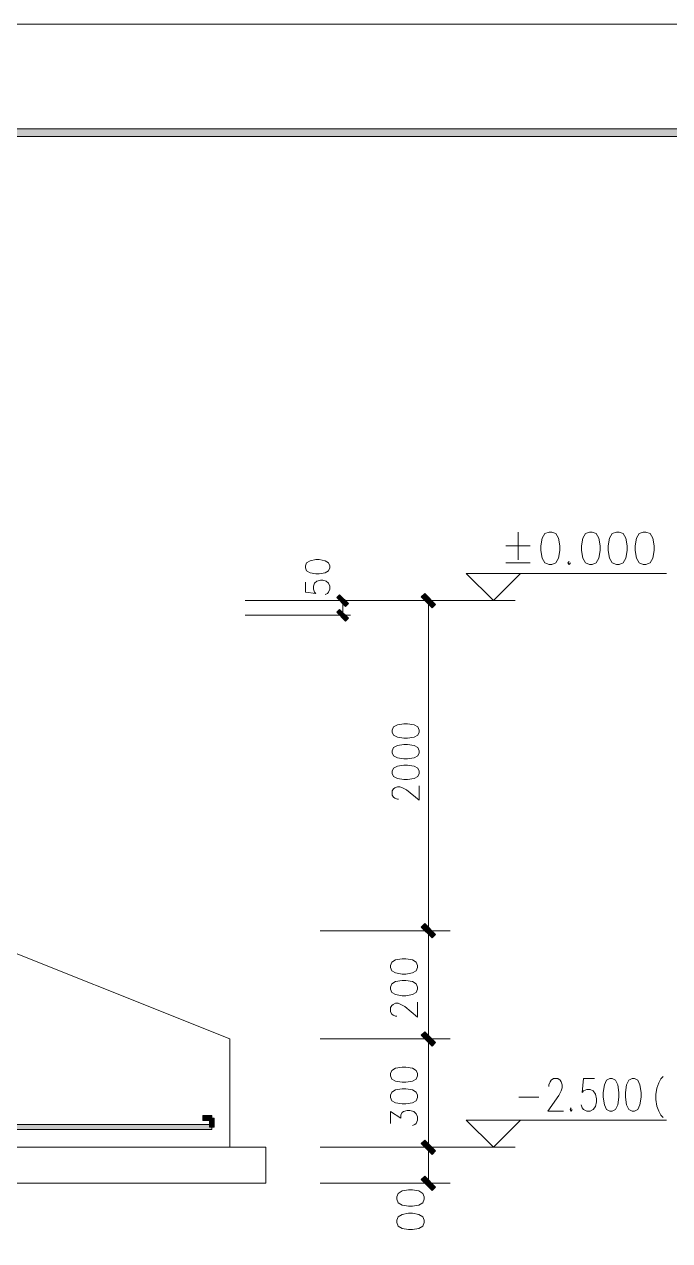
# Model space of a CAD drawing. Header units: millimetres. Extents: x 0 to 586, y 0 to 414.
# Drawn here: x 269.7 to 328.4, y 303.3 to 414.1 of the extents above; entities that cross this region are included whole.
import ezdxf

# ---------------------------------------------------------------- set-up
doc = ezdxf.new("R2010")
doc.units = ezdxf.units.MM

msp = doc.modelspace()

# ---------------------------------------------------------------- hatches: boundary and pattern name
h = msp.add_hatch(color=0)
h.dxf.hatch_style = 2
h.paths.add_polyline_path([(576.117861, 404.569083), (575.429944, 403.877639), (24.994306, 403.877639), (24.302861, 404.569083)])
h = msp.add_hatch(color=0)
h.dxf.hatch_style = 2
h.paths.add_polyline_path([(305.787778, 361.935889), (306.10175, 362.249861), (307.086, 361.262083), (306.775556, 360.948111)])
h = msp.add_hatch(color=0)
h.dxf.hatch_style = 2
h.paths.add_polyline_path([(298.104278, 361.872389), (298.358278, 362.126389), (299.159083, 361.329111), (298.905083, 361.071583)])
h = msp.add_hatch(color=0)
h.dxf.hatch_style = 2
h.paths.add_polyline_path([(298.104278, 360.542417), (298.358278, 360.796417), (299.159083, 359.995611), (298.905083, 359.741611)])
h = msp.add_hatch(color=0)
h.dxf.hatch_style = 2
h.paths.add_polyline_path([(305.787778, 331.879222), (306.10175, 332.193194), (307.086, 331.205417), (306.775556, 330.891444)])
h = msp.add_hatch(color=0)
h.dxf.hatch_style = 2
h.paths.add_polyline_path([(305.787778, 322.019083), (306.10175, 322.333056), (307.086, 321.348806), (306.775556, 321.034833)])
h = msp.add_hatch(color=0)
h.dxf.hatch_style = 2
h.paths.add_polyline_path([(305.787778, 322.019083), (306.10175, 322.333056), (307.086, 321.348806), (306.775556, 321.034833)])
h = msp.add_hatch(color=0)
h.dxf.hatch_style = 2
h.paths.add_polyline_path([(286.720139, 314.709528), (286.720139, 314.265028), (285.898167, 314.265028), (285.898167, 314.709528)])
h = msp.add_hatch(color=0)
h.dxf.hatch_style = 2
h.paths.add_polyline_path([(224.278472, 313.443056), (224.278472, 313.887556), (286.720139, 313.887556), (286.720139, 313.443056)])
h = msp.add_hatch(color=0)
h.dxf.hatch_style = 2
h.paths.add_polyline_path([(286.942389, 313.665306), (286.497889, 313.665306), (286.497889, 314.487278), (286.942389, 314.487278)])
h = msp.add_hatch(color=0)
h.dxf.hatch_style = 2
h.paths.add_polyline_path([(305.787778, 312.162472), (306.10175, 312.472917), (307.086, 311.488667), (306.775556, 311.174694)])
h = msp.add_hatch(color=0)
h.dxf.hatch_style = 2
h.paths.add_polyline_path([(305.787778, 312.162472), (306.10175, 312.472917), (307.086, 311.488667), (306.775556, 311.174694)])
h = msp.add_hatch(color=0)
h.dxf.hatch_style = 2
h.paths.add_polyline_path([(305.787778, 308.874583), (306.10175, 309.188556), (307.086, 308.200778), (306.775556, 307.886806)])

# ---------------------------------------------------------------- linework, layer by layer
at = {"color": 0, "lineweight": 0}
for points in [[(0, 0), (585.632278, 0), (585.632278, 414.0835), (0, 414.0835)], [(576.117861, 404.569083), (575.429944, 403.877639), (24.994306, 403.877639), (24.302861, 404.569083)], [(317.418861, 367.851972), (317.051972, 367.710861), (316.808556, 367.287528), (316.685083, 366.581972), (316.685083, 366.158639), (316.808556, 365.456611), (317.051972, 365.033278), (317.418861, 364.892167), (317.665806, 364.892167), (318.032694, 365.033278), (318.279639, 365.456611), (318.403111, 366.158639), (318.403111, 366.581972), (318.279639, 367.287528), (318.032694, 367.710861), (317.665806, 367.851972)], [(321.098333, 367.851972), (320.731444, 367.710861), (320.4845, 367.287528), (320.364556, 366.581972), (320.364556, 366.158639), (320.4845, 365.456611), (320.731444, 365.033278), (321.098333, 364.892167), (321.345278, 364.892167), (321.712167, 365.033278), (321.955583, 365.456611), (322.079056, 366.158639), (322.079056, 366.581972), (321.955583, 367.287528), (321.712167, 367.710861), (321.345278, 367.851972)], [(323.550139, 367.851972), (323.18325, 367.710861), (322.939833, 367.287528), (322.816361, 366.581972), (322.816361, 366.158639), (322.939833, 365.456611), (323.18325, 365.033278), (323.550139, 364.892167), (323.797083, 364.892167), (324.163972, 365.033278), (324.410917, 365.456611), (324.530861, 366.158639), (324.530861, 366.581972), (324.410917, 367.287528), (324.163972, 367.710861), (323.797083, 367.851972)], [(326.001944, 367.851972), (325.635056, 367.710861), (325.391639, 367.287528), (325.268167, 366.581972), (325.268167, 366.158639), (325.391639, 365.456611), (325.635056, 365.033278), (326.001944, 364.892167), (326.248889, 364.892167), (326.615778, 365.033278), (326.862722, 365.456611), (326.982667, 366.158639), (326.982667, 366.581972), (326.862722, 367.287528), (326.615778, 367.710861), (326.248889, 367.851972)], [(295.236194, 364.588778), (295.342028, 364.310083), (295.659528, 364.123111), (296.188694, 364.031389), (296.506194, 364.031389), (297.031833, 364.123111), (297.349333, 364.310083), (297.455167, 364.588778), (297.455167, 364.77575), (297.349333, 365.054444), (297.031833, 365.241417), (296.506194, 365.333139), (296.188694, 365.333139), (295.659528, 365.241417), (295.342028, 365.054444), (295.236194, 364.77575)], [(305.787778, 361.935889), (306.10175, 362.249861), (307.086, 361.262083), (306.775556, 360.948111)], [(298.104278, 361.872389), (298.358278, 362.126389), (299.159083, 361.329111), (298.905083, 361.071583)], [(298.104278, 360.542417), (298.358278, 360.796417), (299.159083, 359.995611), (298.905083, 359.741611)], [(303.141944, 349.623944), (303.258361, 349.34525), (303.611139, 349.15475), (304.19675, 349.063028), (304.549528, 349.063028), (305.135139, 349.15475), (305.487917, 349.34525), (305.604333, 349.623944), (305.604333, 349.814444), (305.487917, 350.096667), (305.135139, 350.283639), (304.549528, 350.375361), (304.19675, 350.375361), (303.611139, 350.283639), (303.258361, 350.096667), (303.141944, 349.814444)], [(303.141944, 347.747167), (303.258361, 347.464944), (303.611139, 347.277972), (304.19675, 347.182722), (304.549528, 347.182722), (305.135139, 347.277972), (305.487917, 347.464944), (305.604333, 347.747167), (305.604333, 347.934139), (305.487917, 348.216361), (305.135139, 348.403333), (304.549528, 348.498583), (304.19675, 348.498583), (303.611139, 348.403333), (303.258361, 348.216361), (303.141944, 347.934139)], [(303.141944, 345.870389), (303.258361, 345.588167), (303.611139, 345.401194), (304.19675, 345.305944), (304.549528, 345.305944), (305.135139, 345.401194), (305.487917, 345.588167), (305.604333, 345.870389), (305.604333, 346.057361), (305.487917, 346.339583), (305.135139, 346.526556), (304.549528, 346.621806), (304.19675, 346.621806), (303.611139, 346.526556), (303.258361, 346.339583), (303.141944, 346.057361)], [(305.787778, 331.879222), (306.10175, 332.193194), (307.086, 331.205417), (306.775556, 330.891444)], [(302.986722, 328.189167), (303.103139, 327.896361), (303.455917, 327.698806), (304.045056, 327.600028), (304.394306, 327.600028), (304.983444, 327.698806), (305.336222, 327.896361), (305.452639, 328.189167), (305.452639, 328.386722), (305.336222, 328.683056), (304.983444, 328.880611), (304.394306, 328.979389), (304.045056, 328.979389), (303.455917, 328.880611), (303.103139, 328.683056), (302.986722, 328.386722)], [(302.986722, 326.220667), (303.103139, 325.924333), (303.455917, 325.726778), (304.045056, 325.628), (304.394306, 325.628), (304.983444, 325.726778), (305.336222, 325.924333), (305.452639, 326.220667), (305.452639, 326.414694), (305.336222, 326.711028), (304.983444, 326.908583), (304.394306, 327.007361), (304.045056, 327.007361), (303.455917, 326.908583), (303.103139, 326.711028), (302.986722, 326.414694)], [(305.787778, 322.019083), (306.10175, 322.333056), (307.086, 321.348806), (306.775556, 321.034833)], [(305.787778, 322.019083), (306.10175, 322.333056), (307.086, 321.348806), (306.775556, 321.034833)], [(302.986722, 318.332556), (303.103139, 318.036222), (303.455917, 317.838667), (304.045056, 317.739889), (304.394306, 317.739889), (304.983444, 317.838667), (305.336222, 318.036222), (305.452639, 318.332556), (305.452639, 318.530111), (305.336222, 318.822917), (304.983444, 319.020472), (304.394306, 319.11925), (304.045056, 319.11925), (303.455917, 319.020472), (303.103139, 318.822917), (302.986722, 318.530111)], [(322.971583, 318.075028), (322.668194, 317.933917), (322.463583, 317.510583), (322.364806, 316.808556), (322.364806, 316.385222), (322.463583, 315.679667), (322.668194, 315.259861), (322.971583, 315.11875), (323.172667, 315.11875), (323.476056, 315.259861), (323.677139, 315.679667), (323.779444, 316.385222), (323.779444, 316.808556), (323.677139, 317.510583), (323.476056, 317.933917), (323.172667, 318.075028)], [(324.993, 318.075028), (324.689611, 317.933917), (324.488528, 317.510583), (324.386222, 316.808556), (324.386222, 316.385222), (324.488528, 315.679667), (324.689611, 315.259861), (324.993, 315.11875), (325.194083, 315.11875), (325.497472, 315.259861), (325.698556, 315.679667), (325.800861, 316.385222), (325.800861, 316.808556), (325.698556, 317.510583), (325.497472, 317.933917), (325.194083, 318.075028)], [(302.986722, 316.360528), (303.103139, 316.064194), (303.455917, 315.866639), (304.045056, 315.767861), (304.394306, 315.767861), (304.983444, 315.866639), (305.336222, 316.064194), (305.452639, 316.360528), (305.452639, 316.558083), (305.336222, 316.854417), (304.983444, 317.048444), (304.394306, 317.147222), (304.045056, 317.147222), (303.455917, 317.048444), (303.103139, 316.854417), (302.986722, 316.558083)], [(286.720139, 314.709528), (286.720139, 314.265028), (285.898167, 314.265028), (285.898167, 314.709528)], [(224.278472, 313.443056), (224.278472, 313.887556), (286.720139, 313.887556), (286.720139, 313.443056)], [(286.942389, 313.665306), (286.497889, 313.665306), (286.497889, 314.487278), (286.942389, 314.487278)], [(305.787778, 312.162472), (306.10175, 312.472917), (307.086, 311.488667), (306.775556, 311.174694)], [(305.787778, 312.162472), (306.10175, 312.472917), (307.086, 311.488667), (306.775556, 311.174694)], [(219.350167, 308.539444), (291.648444, 308.539444), (291.648444, 311.823806), (219.350167, 311.823806)], [(305.787778, 308.874583), (306.10175, 309.188556), (307.086, 308.200778), (306.775556, 307.886806)], [(303.579389, 307.096583), (303.695806, 306.775556), (304.048583, 306.563889), (304.634194, 306.454528), (304.986972, 306.454528), (305.572583, 306.563889), (305.925361, 306.775556), (306.041778, 307.096583), (306.041778, 307.30825), (305.925361, 307.62575), (305.572583, 307.840944), (304.986972, 307.946778), (304.634194, 307.946778), (304.048583, 307.840944), (303.695806, 307.62575), (303.579389, 307.30825)], [(303.579389, 304.965806), (303.695806, 304.644778), (304.048583, 304.433111), (304.634194, 304.327278), (304.986972, 304.327278), (305.572583, 304.433111), (305.925361, 304.644778), (306.041778, 304.965806), (306.041778, 305.177472), (305.925361, 305.4985), (305.572583, 305.710167), (304.986972, 305.816), (304.634194, 305.816), (304.048583, 305.710167), (303.695806, 305.4985), (303.579389, 305.177472)]]:
    msp.add_lwpolyline(points, close=True, dxfattribs=at)
for points in [[(314.600167, 367.851972), (314.600167, 365.3155)], [(313.495972, 366.581972), (315.704361, 366.581972)], [(313.495972, 365.033278), (315.704361, 365.033278)], [(319.260361, 365.174389), (319.136889, 365.033278), (319.260361, 364.892167), (319.383833, 365.033278)], [(295.236194, 363.287028), (295.236194, 362.359222), (296.188694, 362.263972), (296.082861, 362.359222), (295.977028, 362.637917), (295.977028, 362.916611), (296.082861, 363.195306), (296.294528, 363.382278), (296.612028, 363.474), (296.820167, 363.474), (297.137667, 363.382278), (297.349333, 363.195306), (297.455167, 362.916611), (297.455167, 362.637917), (297.349333, 362.359222), (297.2435, 362.263972), (297.031833, 362.17225)], [(314.818889, 364.063139), (312.352972, 361.60075), (309.887056, 364.063139), (328.129194, 364.063139)], [(289.757556, 361.60075), (299.342528, 361.60075)], [(296.580278, 361.60075), (308.408917, 361.60075)], [(298.633444, 361.60075), (298.633444, 360.26725)], [(306.436889, 361.60075), (314.325, 361.60075)], [(306.436889, 331.544083), (306.436889, 361.60075)], [(289.757556, 360.26725), (299.342528, 360.26725)], [(303.727556, 343.520889), (303.611139, 343.520889), (303.374778, 343.616139), (303.258361, 343.711389), (303.141944, 343.898361), (303.141944, 344.272306), (303.258361, 344.462806), (303.374778, 344.554528), (303.611139, 344.649778), (303.843972, 344.649778), (304.080333, 344.554528), (304.433111, 344.367556), (305.604333, 343.429167), (305.604333, 344.7415)], [(288.364083, 321.683944), (263.7155, 331.544083)], [(296.580278, 331.544083), (308.408917, 331.544083)], [(306.436889, 321.683944), (306.436889, 331.544083)], [(303.572333, 323.75475), (303.455917, 323.75475), (303.223083, 323.853528), (303.103139, 323.952306), (302.986722, 324.149861), (302.986722, 324.541444), (303.103139, 324.739), (303.223083, 324.837778), (303.455917, 324.936556), (303.692278, 324.936556), (303.925111, 324.837778), (304.277889, 324.640222), (305.452639, 323.655972), (305.452639, 325.035333)], [(288.364083, 311.823806), (288.364083, 321.683944)], [(296.580278, 321.683944), (308.408917, 321.683944)], [(306.436889, 311.823806), (306.436889, 321.683944)], [(317.408278, 317.369472), (317.408278, 317.510583), (317.510583, 317.792806), (317.612889, 317.933917), (317.813972, 318.075028), (318.219667, 318.075028), (318.42075, 317.933917), (318.523056, 317.792806), (318.621833, 317.510583), (318.621833, 317.231889), (318.523056, 316.949667), (318.318444, 316.526333), (317.3095, 315.11875), (318.724139, 315.11875)], [(321.553417, 318.075028), (320.544472, 318.075028), (320.442167, 316.808556), (320.544472, 316.949667), (320.847861, 317.090778), (321.15125, 317.090778), (321.454639, 316.949667), (321.655722, 316.667444), (321.758028, 316.244111), (321.758028, 315.961889), (321.655722, 315.538556), (321.454639, 315.259861), (321.15125, 315.11875), (320.847861, 315.11875), (320.544472, 315.259861), (320.442167, 315.400972), (320.343389, 315.679667)], [(327.801111, 318.276111), (327.614139, 318.03975), (327.430694, 317.686972), (327.243722, 317.217778), (327.152, 316.632167), (327.152, 316.162972), (327.243722, 315.573833), (327.430694, 315.104639), (327.614139, 314.755389), (327.801111, 314.519028)], [(314.681306, 316.385222), (316.501639, 316.385222)], [(302.986722, 313.993389), (302.986722, 315.076417), (303.925111, 314.487278), (303.925111, 314.783611), (304.045056, 314.981167), (304.161472, 315.076417), (304.51425, 315.175194), (304.747083, 315.175194), (305.099861, 315.076417), (305.336222, 314.882389), (305.452639, 314.586056), (305.452639, 314.289722), (305.336222, 313.993389), (305.216278, 313.894611), (304.983444, 313.795833)], [(319.433222, 315.400972), (319.330917, 315.259861), (319.433222, 315.11875), (319.532, 315.259861)], [(314.818889, 314.289722), (312.352972, 311.823806), (309.887056, 314.289722), (328.129194, 314.289722)], [(296.580278, 311.823806), (308.408917, 311.823806)], [(296.580278, 311.823806), (308.408917, 311.823806)], [(306.436889, 311.823806), (306.436889, 308.539444)], [(306.436889, 311.823806), (314.325, 311.823806)], [(296.580278, 308.539444), (308.408917, 308.539444)]]:
    msp.add_lwpolyline(points, dxfattribs=at)

doc.saveas('drawing.dxf')
